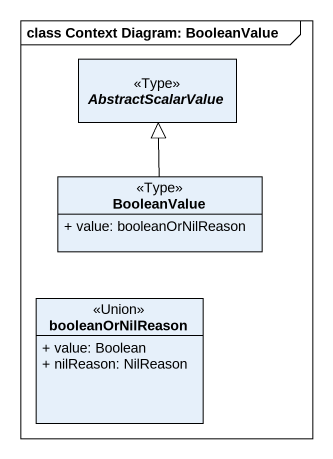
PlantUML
@startuml
mainframe class Context Diagram: BooleanValue
hide circle
hide empty members
skinparam classAttributeIconSize 0
abstract class AbstractScalarValue <<Type>>
class BooleanValue <<Type>> {
  + value: booleanOrNilReason
}
class booleanOrNilReason <<Union>> {
  + value: Boolean
  + nilReason: NilReason
}
BooleanValue -up-|> AbstractScalarValue
@enduml
